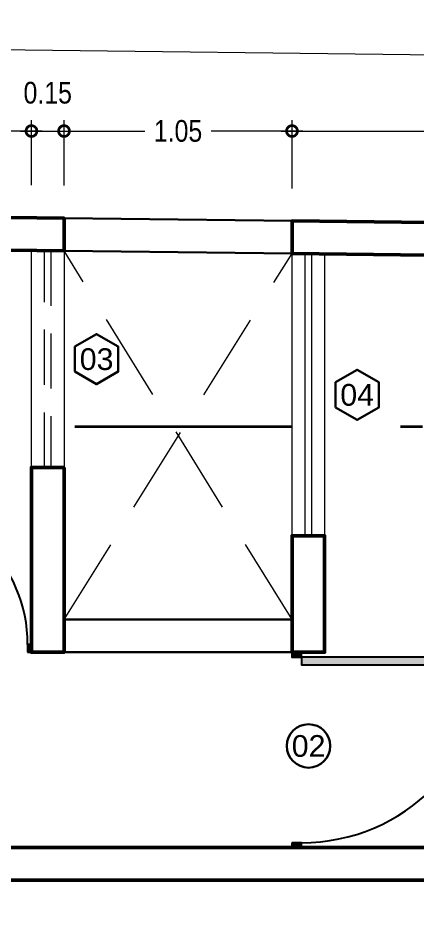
# Model space of a CAD drawing. Extents: x -23.8 to 23.6, y 264.2 to 287.5.
# Drawn here: x -13.26 to -11.423, y 281.022 to 285.172 of the extents above; entities that cross this region are included whole.
import ezdxf
from ezdxf.enums import TextEntityAlignment as Align

# ---------------------------------------------------------------- set-up
doc = ezdxf.new("R2010")
doc.units = 0
doc.header["$LTSCALE"] = 4
doc.header["$PDMODE"] = 66
for name, pattern in [('CONTINUA', [0]), ('DASHED', [19.05, 12.7, -6.35]), ('TRAZO_Y_PUNTO2', [0.5, 0.25, -0.125, 0, -0.125])]:
    doc.linetypes.add(name, pattern=pattern)
doc.layers.get('0').update_dxf_attribs({"linetype": 'CONTINUOUS'})
doc.layers.get('DEFPOINTS').update_dxf_attribs({"linetype": 'CONTINUOUS'})
for name, color, linetype, lineweight in [('CORTES', 11, 'TRAZO_Y_PUNTO2', 35), ('COTAS', 1, 'CONTINUOUS', 9), ('MURO', 5, 'CONTINUOUS', 50), ('MURO BAJO.', 140, 'CONTINUOUS', 30), ('PROYECCION', 30, 'DASHED', 13), ('VENTANA', 140, 'CONTINUOUS', 15)]:
    doc.layers.add(name, color=color, linetype=linetype, lineweight=lineweight)
doc.layers.add('PUERTAS', color=34, linetype='CONTINUOUS')
doc.styles.add('Arial Narrow', font='ARIALN.TTF')
doc.styles.get("Standard").update_dxf_attribs({"font": 'arial.ttf'})
doc.dimstyles.new('1-50 PRZ', dxfattribs={"dimtxt": 0.1, "dimasz": 0.1, "dimexe": 0.05, "dimexo": 0.15, "dimgap": 0.05, "dimtad": 0, "dimzin": 1, "dimdsep": 46, "dimtxsty": 'Arial Narrow', "dimblk": 'DOTSMALL', "dimcen": 0.1, "dimdle": 0.05, "dimclrd": 250, "dimclre": 250, "dimclrt": 5, "dimaunit": 1, "dimadec": 3, "dimazin": 0, "dimtfac": 1, "dimtmove": 2, "dimatfit": 3, "dimldrblk": 'OBLIQUE', "dimfxl": 0.3, "dimfxlon": 1, "dimlwd": -1, "dimlwe": -1, "dimarcsym": 0})

# ---------------------------------------------------------------- blocks, each defined once
blk = doc.blocks.new('P')
at = {"layer": 'PUERTAS', "lineweight": 30}
blk.add_circle((0, 0), 0.1, dxfattribs=at)
at = {"layer": 'PUERTAS', "color": 2}
blk.add_attdef('01', text='', height=0.1, dxfattribs=at).set_placement((0, 0), align=Align.MIDDLE_CENTER)
blk = doc.blocks.new('*U5')
for points in [[(0.0581, 0.871, 0.01053), (0.0224, 0.8718), (0.0224, 0.0224), (0.0581, 0.0224)], [(0, -0.0224), (0.0224, -0.0224), (0.0224, 0.0224), (0, 0.0224)], [(0.8718, -0.0224), (0.8941, -0.0224), (0.8941, 0.0224), (0.8718, 0.0224)]]:
    blk.add_hatch(color=256).paths.add_polyline_path(points)
for points in [[(0.0224, 0.0224), (0.0581, 0.0224), (0.0581, 0.8718), (0.0224, 0.8718)], [(0, -0.0224), (0.0224, -0.0224), (0.0224, 0.0224), (0, 0.0224)], [(0.8718, -0.0224), (0.8941, -0.0224), (0.8941, 0.0224), (0.8718, 0.0224)]]:
    blk.add_lwpolyline(points, close=True)
blk.add_arc((0.0224, 0.0224), 0.8494, 0, 90)
blk = doc.blocks.new('*U23')
for points in [[(0.5138, 0.4534, 0.01053), (0.495, 0.4739), (0.0174, 0.0174), (0.0366, -0.0027)], [(0, -0.0174), (0.0174, -0.0174), (0.0174, 0.0174), (0, 0.0174)], [(0.678, -0.0174), (0.6954, -0.0174), (0.6954, 0.0174), (0.678, 0.0174)]]:
    blk.add_hatch(color=256).paths.add_polyline_path(points)
for points in [[(0.0174, 0.0174), (0.0366, -0.0027), (0.5142, 0.4538), (0.495, 0.4739)], [(0, -0.0174), (0.0174, -0.0174), (0.0174, 0.0174), (0, 0.0174)], [(0.678, -0.0174), (0.6954, -0.0174), (0.6954, 0.0174), (0.678, 0.0174)]]:
    blk.add_lwpolyline(points, close=True)
blk.add_arc((0.0174, 0.0174), 0.6607, 0, 90)
blk = doc.blocks.new('*U11')
at = {"layer": 'VENTANA', "color": 31, "lineweight": 30}
blk.add_lwpolyline([(0.05, -0.0577), (0.15, -0.1155), (0.25, -0.0577), (0.25, 0.0577), (0.15, 0.1155), (0.05, 0.0577)], close=True, dxfattribs=at)
at = {"layer": 'VENTANA'}
blk.add_attdef('01', text='', height=0.1, dxfattribs=at).set_placement((0.15, 0), align=Align.MIDDLE_CENTER)
blk = doc.blocks.new('_DotSmall')
at = {"color": 0, "linetype": 'ByBlock', "const_width": 0.5}
blk.add_lwpolyline([(-0.0625, 0, 1), (0.0625, 0, 1)], format="xyb", close=True, dxfattribs=at)
blk = doc.blocks.new('*D101')
at = {"layer": 'COTAS', "color": 250, "linetype": 'CONTINUA', "transparency": 16777216}
for p, q in [((-14.9482, 284.4227), (-14.9482, 284.7012)), ((-13.1983, 284.4015), (-13.1983, 284.7012)), ((-14.9982, 284.6512), (-14.2262, 284.6512)), ((-13.1483, 284.6512), (-13.9203, 284.6512))]:
    blk.add_line(p, q, dxfattribs=at)
at = {"layer": 'DEFPOINTS', "color": 0, "transparency": 16777216}
for p in [(-13.1983, 284.6512), (-14.9482, 284.2727), (-13.1983, 284.2515)]:
    blk.add_point(p, dxfattribs=at)
at = {"layer": 'COTAS', "color": 250, "transparency": 16777216, "xscale": 0.1, "yscale": 0.1, "zscale": 0.1}
for p, rotation in [((-14.9482, 284.6512), 179.999999999978), ((-13.1983, 284.6512), 359.999999999978)]:
    blk.add_blockref('_DotSmall', p, dxfattribs=dict(at, rotation=rotation))
at = {"layer": 'COTAS', "color": 5, "transparency": 16777216, "insert": (-14.0732, 284.6512), "char_height": 0.1, "attachment_point": 5, "style": 'Arial Narrow'}
blk.add_mtext('1.75', dxfattribs=at)
blk = doc.blocks.new('_Oblique')
at = {"color": 0, "linetype": 'ByBlock', "lineweight": -2}
blk.add_line((-0.5, -0.5), (0.5, 0.5), dxfattribs=at)
blk = doc.blocks.new('*D102')
at = {"layer": 'COTAS', "color": 250, "linetype": 'CONTINUA', "transparency": 16777216}
for p, q in [((-13.1983, 284.4015), (-13.1983, 284.7012)), ((-13.0483, 284.3997), (-13.0483, 284.7012)), ((-13.2483, 284.6512), (-12.9983, 284.6512))]:
    blk.add_line(p, q, dxfattribs=at)
at = {"layer": 'DEFPOINTS', "color": 0, "transparency": 16777216}
for p in [(-13.0483, 284.6512), (-13.1983, 284.2515), (-13.0483, 284.2497)]:
    blk.add_point(p, dxfattribs=at)
at = {"layer": 'COTAS', "color": 250, "transparency": 16777216, "xscale": 0.1, "yscale": 0.1, "zscale": 0.1}
for p, rotation in [((-13.1983, 284.6512), 179.999999999978), ((-13.0483, 284.6512), 359.999999999978)]:
    blk.add_blockref('_DotSmall', p, dxfattribs=dict(at, rotation=rotation))
at = {"layer": 'COTAS', "color": 5, "transparency": 16777216, "insert": (-13.1233, 284.8272), "char_height": 0.1, "attachment_point": 5, "style": 'Arial Narrow'}
blk.add_mtext('0.15', dxfattribs=at)
blk = doc.blocks.new('*D103')
at = {"layer": 'COTAS', "color": 250, "linetype": 'CONTINUA', "transparency": 16777216}
for p, q in [((-13.0483, 284.3997), (-13.0483, 284.7012)), ((-11.9984, 284.387), (-11.9984, 284.7012)), ((-13.0983, 284.6512), (-12.6763, 284.6512)), ((-11.9484, 284.6512), (-12.3704, 284.6512))]:
    blk.add_line(p, q, dxfattribs=at)
at = {"layer": 'DEFPOINTS', "color": 0, "transparency": 16777216}
for p in [(-11.9984, 284.6512), (-13.0483, 284.2497), (-11.9984, 284.237)]:
    blk.add_point(p, dxfattribs=at)
at = {"layer": 'COTAS', "color": 250, "transparency": 16777216, "xscale": 0.1, "yscale": 0.1, "zscale": 0.1}
for p, rotation in [((-13.0483, 284.6512), 179.999999999978), ((-11.9984, 284.6512), 359.999999999978)]:
    blk.add_blockref('_DotSmall', p, dxfattribs=dict(at, rotation=rotation))
at = {"layer": 'COTAS', "color": 5, "transparency": 16777216, "insert": (-12.5233, 284.6512), "char_height": 0.1, "attachment_point": 5, "style": 'Arial Narrow'}
blk.add_mtext('1.05', dxfattribs=at)
blk = doc.blocks.new('*D104')
at = {"layer": 'COTAS', "color": 250, "linetype": 'CONTINUA', "transparency": 16777216}
for p, q in [((-11.9984, 284.387), (-11.9984, 284.7012)), ((-9.1276, 284.3523), (-9.1276, 284.7012)), ((-12.0484, 284.6512), (-10.7201, 284.6512)), ((-9.0776, 284.6512), (-10.4058, 284.6512))]:
    blk.add_line(p, q, dxfattribs=at)
at = {"layer": 'DEFPOINTS', "color": 0, "transparency": 16777216}
for p in [(-9.1276, 284.6512), (-11.9984, 284.237), (-9.1276, 284.2023)]:
    blk.add_point(p, dxfattribs=at)
at = {"layer": 'COTAS', "color": 250, "transparency": 16777216, "xscale": 0.1, "yscale": 0.1, "zscale": 0.1}
for p, rotation in [((-11.9984, 284.6512), 179.999999999978), ((-9.1276, 284.6512), 359.999999999978)]:
    blk.add_blockref('_DotSmall', p, dxfattribs=dict(at, rotation=rotation))
at = {"layer": 'COTAS', "color": 5, "transparency": 16777216, "insert": (-10.563, 284.6512), "char_height": 0.1, "attachment_point": 5, "style": 'Arial Narrow'}
blk.add_mtext('2.87', dxfattribs=at)
blk = doc.blocks.new('*D106')
at = {"layer": 'COTAS', "color": 250, "linetype": 'CONTINUA', "transparency": 16777216}
for p, q in [((-21.4007, 284.8219), (-21.3964, 285.1719)), ((-21.447, 285.1225), (-15.3679, 285.0491)), ((-8.9198, 284.9712), (-14.9989, 285.0446)), ((-8.9734, 284.6718), (-8.9692, 285.0218))]:
    blk.add_line(p, q, dxfattribs=at)
at = {"layer": 'DEFPOINTS', "color": 0, "transparency": 16777216}
for p in [(-8.9698, 284.9718), (-21.4064, 284.3507), (-8.9791, 284.2005)]:
    blk.add_point(p, dxfattribs=at)
at = {"layer": 'COTAS', "color": 250, "transparency": 16777216, "xscale": 0.1, "yscale": 0.1, "zscale": 0.1}
for p, rotation in [((-21.3971, 285.1219), 179.3077309319762), ((-8.9698, 284.9718), 359.3077309319762)]:
    blk.add_blockref('_DotSmall', p, dxfattribs=dict(at, rotation=rotation))
at = {"layer": 'COTAS', "color": 5, "transparency": 16777216, "insert": (-15.1834, 285.0468), "char_height": 0.1, "attachment_point": 5, "rotation": 359.3077, "style": 'Arial Narrow'}
blk.add_mtext('12.43', dxfattribs=at)

msp = doc.modelspace()

# ---------------------------------------------------------------- linework, layer by layer
at = {"layer": 'CORTES'}
msp.add_lwpolyline([(-22.5838, 282.1977), (-19.9697, 282.1977), (-19.9697, 283.6828), (-19.4939, 283.6828), (-19.4939, 282.1977), (-15.0982, 282.1977), (-15.0982, 283.2905), (-7.9697, 283.2905)], dxfattribs=at)
at = {"layer": 'MURO'}
for points in [[(-21.2582, 278.5507), (-21.1082, 278.5507), (-21.1082, 278.4007), (-21.4091, 278.4007), (-21.4064, 284.3507), (-13.0483, 284.2497), (-13.0483, 284.0997), (-14.9482, 284.1226), (-14.9482, 282.4007), (-13.8983, 282.4007), (-13.8983, 282.2507), (-15.0982, 282.2507), (-15.0982, 284.1226), (-21.2582, 284.1989)], [(-15.2482, 278.4007), (-15.2482, 278.5507), (-15.0982, 278.5507), (-15.0982, 281.2007), (-18.8482, 281.2007), (-18.8482, 281.3507), (-9.0997, 281.3507), (-9.1276, 284.0523), (-11.9984, 284.087), (-11.9984, 284.237), (-8.9791, 284.2005), (-8.9482, 281.2007), (-14.9482, 281.2007), (-14.9482, 278.4007)], [(-13.0483, 283.1015), (-13.1983, 283.1015), (-13.1983, 282.2507), (-13.0483, 282.2507)], [(-11.9984, 282.2507), (-11.8484, 282.2507), (-11.8484, 282.787), (-11.9984, 282.787)]]:
    msp.add_lwpolyline(points, close=True, dxfattribs=at)
at = {"layer": 'MURO BAJO.'}
for points in [[(-13.0483, 284.2497), (-11.9984, 284.237), (-11.9984, 284.087), (-13.0483, 284.0997)], [(-11.9984, 282.4007), (-13.0483, 282.4007), (-13.0483, 282.2507), (-11.9984, 282.2507)]]:
    msp.add_lwpolyline(points, close=True, dxfattribs=at)
at = {"layer": 'PROYECCION', "ltscale": 0.008}
for p, q in [((-11.9984, 282.4007), (-13.0483, 284.0997)), ((-13.0483, 282.4007), (-11.9984, 284.087))]:
    msp.add_line(p, q, dxfattribs=at)
msp.add_lwpolyline([(-13.0483, 282.4007), (-11.9984, 282.4007), (-11.9984, 284.087), (-13.0483, 284.0997)], close=True, dxfattribs=at)
at = {"layer": 'VENTANA', "color": 31}
for points in [[(-13.0483, 283.1015), (-13.1983, 283.1015), (-13.1983, 284.1015), (-13.0483, 284.0997)], [(-11.8484, 282.787), (-11.9984, 282.787), (-11.9984, 284.087), (-11.8484, 284.0852)]]:
    msp.add_lwpolyline(points, close=True, dxfattribs=at)
at = {"layer": 'VENTANA', "linetype": 'DASHED', "ltscale": 0.005}
msp.add_lwpolyline([(-13.1083, 283.1015), (-13.1383, 283.1015), (-13.1383, 284.1008), (-13.1083, 284.1004)], close=True, dxfattribs=at)
at = {"layer": 'VENTANA'}
msp.add_lwpolyline([(-11.9084, 282.787), (-11.9384, 282.787), (-11.9384, 284.0863), (-11.9084, 284.0859)], close=True, dxfattribs=at)

# ---------------------------------------------------------------- block references
at = {"layer": 'PUERTAS', "xscale": 1.006566341419711, "yscale": 1.006566341419711, "zscale": 1.006566341419711}
msp.add_blockref('*U23', (-13.8983, 282.2682), dxfattribs=at)
at = {"layer": 'PUERTAS', "xscale": 1.006566341419711, "yscale": 1.006566341419711, "zscale": 1.006566341419711, "rotation": 270}
msp.add_blockref('*U5', (-11.9771, 282.2507), dxfattribs=at)
at = {"layer": 'PUERTAS'}
msp.add_blockref('P', (-11.922, 281.8187), dxfattribs=at).add_auto_attribs({'01': '02'})
at = {"layer": 'VENTANA'}
for p, values in [((-13.0483, 283.6006), {'01': '03'}), ((-11.8484, 283.4361), {'01': '04'})]:
    msp.add_blockref('*U11', p, dxfattribs=at).add_auto_attribs(values)

# ---------------------------------------------------------------- dimensions: what is measured, and where the dimension line sits
at = {"layer": 'COTAS'}
dim = msp.add_aligned_dim(p1=(-21.4064, 284.3507), p2=(-8.9791, 284.2005), distance=0.7713, dimstyle='1-50 PRZ', dxfattribs=at)
dim.commit()
dim.dimension.update_dxf_attribs({"geometry": '*D106', "text_midpoint": (-15.1834, 285.0468)})
for base, p1, p2, picture, middle in [((-13.0483, 284.6512), (-13.1983, 284.2515), (-13.0483, 284.2497), '*D102', (-13.1233, 284.8272)), ((-13.1983, 284.6512), (-14.9482, 284.2727), (-13.1983, 284.2515), '*D101', (-14.0732, 284.6512)), ((-11.9984, 284.6512), (-13.0483, 284.2497), (-11.9984, 284.237), '*D103', (-12.5233, 284.6512)), ((-9.1276, 284.6512), (-11.9984, 284.237), (-9.1276, 284.2023), '*D104', (-10.563, 284.6512))]:
    dim = msp.add_linear_dim(base=base, p1=p1, p2=p2, angle=180, dimstyle='1-50 PRZ', dxfattribs=at)
    dim.commit()
    dim.dimension.update_dxf_attribs({"geometry": picture, "text_midpoint": middle})

doc.saveas('drawing.dxf')
